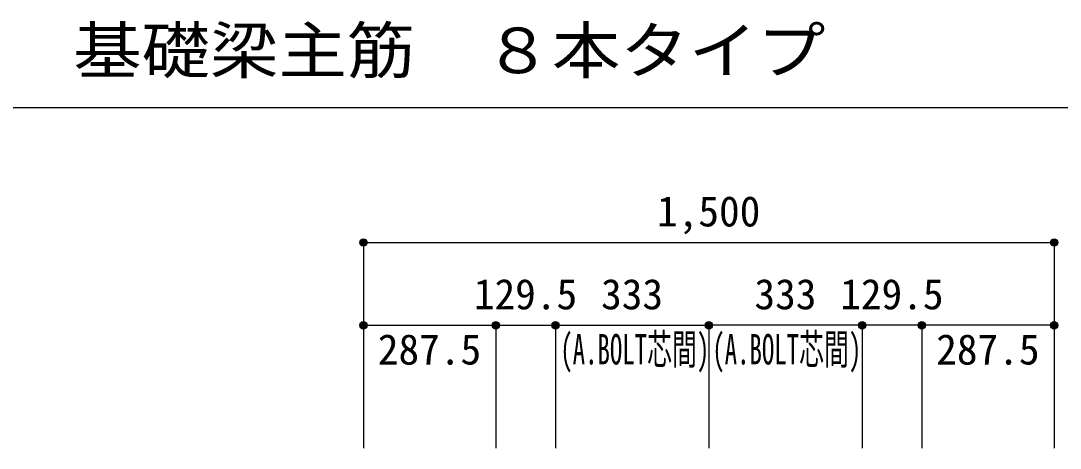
# Model space of a CAD drawing. Units: millimetres at full size, sheet at 1:30. Extents: x -5973 to 5954, y -4195 to 4201.
# Drawn here: x -942 to 1315, y -962 to -33 of the extents above; entities that cross this region are included whole.
import ezdxf
from ezdxf.enums import TextEntityAlignment as Align

# ---------------------------------------------------------------- set-up
doc = ezdxf.new("R2010")
doc.units = ezdxf.units.MM
doc.header["$LTSCALE"] = 30
doc.header["$PDMODE"] = 32
doc.header["$PDSIZE"] = 15
for name, color, linetype in [('0-7_文字', 4, 'Continuous'), ('0-D_寸法', 4, 'Continuous'), ('6-7_文字', 7, 'Continuous'), ('F-0_枠', 6, 'Continuous')]:
    doc.layers.add(name, color=color, linetype=linetype)
doc.styles.add('ＭＳ ゴシック', font='')
doc.styles.get('ＭＳ ゴシック').set_extended_font_data('MS Gothic')

msp = doc.modelspace()

# ---------------------------------------------------------------- linework, layer by layer
at = {"layer": '0-D_寸法'}
for p, q in [((-197.56, -515.12), (1302.44, -515.12)), ((-197.56, -515.12), (1302.44, -515.12)), ((-197.56, -515.12), (-197.56, -695.12)), ((-197.56, -515.12), (-197.56, -695.12)), ((1302.44, -515.12), (1302.44, -695.12)), ((-197.56, -695.12), (-197.56, -962.16)), ((-197.56, -695.12), (89.94, -695.12)), ((89.94, -695.12), (89.94, -962.16)), ((89.94, -695.12), (219.44, -695.12)), ((219.44, -695.12), (219.44, -962.16)), ((219.44, -695.12), (552.44, -695.12)), ((885.44, -695.12), (552.44, -695.12)), ((552.44, -695.12), (552.44, -962.16)), ((1014.94, -695.12), (885.44, -695.12)), ((885.44, -695.12), (885.44, -962.16)), ((1302.44, -695.12), (1014.94, -695.12)), ((1014.94, -695.12), (1014.94, -962.16)), ((1302.44, -695.12), (1302.44, -962.16))]:
    msp.add_line(p, q, dxfattribs=at)
for centre, radius in [((-197.56, -515.12), 8), ((-197.56, -515.12), 7.2), ((-197.56, -515.12), 6.4), ((-197.56, -515.12), 5.6), ((-197.56, -515.12), 4.8), ((-197.56, -515.12), 4), ((-197.56, -515.12), 3.2), ((-197.56, -515.12), 2.4), ((-197.56, -515.12), 1.6), ((-197.56, -515.12), 0.8), ((1302.44, -515.12), 8), ((1302.44, -515.12), 7.2), ((1302.44, -515.12), 6.4), ((1302.44, -515.12), 5.6), ((1302.44, -515.12), 4.8), ((1302.44, -515.12), 4), ((1302.44, -515.12), 3.2), ((1302.44, -515.12), 2.4), ((1302.44, -515.12), 1.6), ((1302.44, -515.12), 0.8), ((-197.56, -695.12), 8), ((-197.56, -695.12), 7.2), ((-197.56, -695.12), 6.4), ((-197.56, -695.12), 5.6), ((-197.56, -695.12), 4.8), ((-197.56, -695.12), 4), ((-197.56, -695.12), 3.2), ((-197.56, -695.12), 2.4), ((-197.56, -695.12), 1.6), ((-197.56, -695.12), 0.8), ((89.94, -695.12), 8), ((89.94, -695.12), 7.2), ((89.94, -695.12), 6.4), ((89.94, -695.12), 5.6), ((89.94, -695.12), 4.8), ((89.94, -695.12), 4), ((89.94, -695.12), 3.2), ((89.94, -695.12), 2.4), ((89.94, -695.12), 1.6), ((89.94, -695.12), 0.8), ((219.44, -695.12), 8), ((219.44, -695.12), 7.2), ((219.44, -695.12), 6.4), ((219.44, -695.12), 5.6), ((219.44, -695.12), 4.8), ((219.44, -695.12), 4), ((219.44, -695.12), 3.2), ((219.44, -695.12), 2.4), ((219.44, -695.12), 1.6), ((219.44, -695.12), 0.8), ((552.44, -695.12), 8), ((552.44, -695.12), 7.2), ((552.44, -695.12), 6.4), ((552.44, -695.12), 5.6), ((552.44, -695.12), 4.8), ((552.44, -695.12), 4), ((552.44, -695.12), 3.2), ((552.44, -695.12), 2.4), ((552.44, -695.12), 1.6), ((552.44, -695.12), 0.8), ((885.44, -695.12), 8), ((885.44, -695.12), 7.2), ((885.44, -695.12), 6.4), ((885.44, -695.12), 5.6), ((885.44, -695.12), 4.8), ((885.44, -695.12), 4), ((885.44, -695.12), 3.2), ((885.44, -695.12), 2.4), ((885.44, -695.12), 1.6), ((885.44, -695.12), 0.8), ((1014.94, -695.12), 8), ((1014.94, -695.12), 7.2), ((1014.94, -695.12), 6.4), ((1014.94, -695.12), 5.6), ((1014.94, -695.12), 4.8), ((1014.94, -695.12), 4), ((1014.94, -695.12), 3.2), ((1014.94, -695.12), 2.4), ((1014.94, -695.12), 1.6), ((1014.94, -695.12), 0.8), ((1302.44, -695.12), 8), ((1302.44, -695.12), 7.2), ((1302.44, -695.12), 6.4), ((1302.44, -695.12), 5.6), ((1302.44, -695.12), 4.8), ((1302.44, -695.12), 4), ((1302.44, -695.12), 3.2), ((1302.44, -695.12), 2.4), ((1302.44, -695.12), 1.6), ((1302.44, -695.12), 0.8)]:
    msp.add_circle(centre, radius, dxfattribs=at)
at = {"layer": '0-D_寸法', "color": 7}
for p in [(-197.56, -515.12), (-197.56, -515.12), (1302.44, -515.12), (-197.56, -695.12), (89.94, -695.12), (219.44, -695.12), (552.44, -695.12), (885.44, -695.12), (1014.94, -695.12), (1302.44, -695.12)]:
    msp.add_point(p, dxfattribs=at)
at = {"layer": 'F-0_枠', "color": 2}
msp.add_line((-5972.88, -222.05), (3723.6, -222.05), dxfattribs=at)

# ---------------------------------------------------------------- texts
at = {"layer": '0-7_文字', "style": 'ＭＳ ゴシック', "width": 0.6}
for p in [(229.9, -799.94), (559.97, -799.94)]:
    msp.add_text('(A.BOLT芯間)', height=65.98, dxfattribs=at).set_placement(p, align=Align.BOTTOM_LEFT)
at = {"layer": '0-D_寸法', "style": 'ＭＳ ゴシック'}
for s, p in [('1,500', (439.94, -500.12)), ('129.5', (42.19, -680.12)), ('333', (318.44, -680.12)), ('333', (651.44, -680.12)), ('129.5', (837.69, -680.12)), ('287.5', (-166.31, -800.12)), ('287.5', (1046.19, -800.12))]:
    msp.add_text(s, height=65.98, dxfattribs=at).set_placement(p, align=Align.BOTTOM_LEFT)
at = {"layer": '6-7_文字', "color": 2, "style": 'ＭＳ ゴシック', "width": 1.1}
msp.add_text('\u3000\u3000基礎梁主筋\u3000８本タイプ', height=98.97, dxfattribs=at).set_placement((-1124.64, -177.05), align=Align.BOTTOM_LEFT)

doc.saveas('drawing.dxf')
